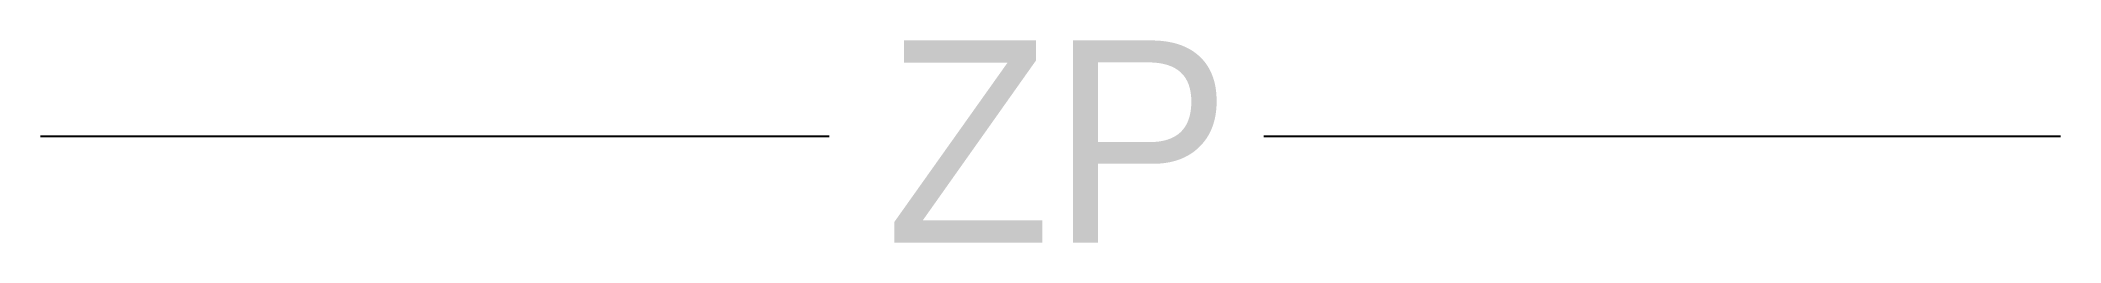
# Model space of a CAD drawing. Header units: metres. Extents: x -22391 to -19546, y -135760 to -135476.
import ezdxf

# ---------------------------------------------------------------- set-up
doc = ezdxf.new("R2010")
doc.units = ezdxf.units.M
doc.layers.add('G', color=3, linetype='Continuous')
doc.layers.add('R', color=3, linetype='Continuous')

msp = doc.modelspace()

# ---------------------------------------------------------------- linework, layer by layer
at = {"layer": 'G'}
for p, q in [((-22390.96, -135610.45), (-21280.22, -135610.45)), ((-20668.4, -135610.45), (-19546.4, -135610.45))]:
    msp.add_line(p, q, dxfattribs=at)

# ---------------------------------------------------------------- texts
at = {"layer": 'R'}
msp.add_text('ZP', height=284.46, dxfattribs=at).set_placement((-21200.74, -135760.17))

doc.saveas('drawing.dxf')
